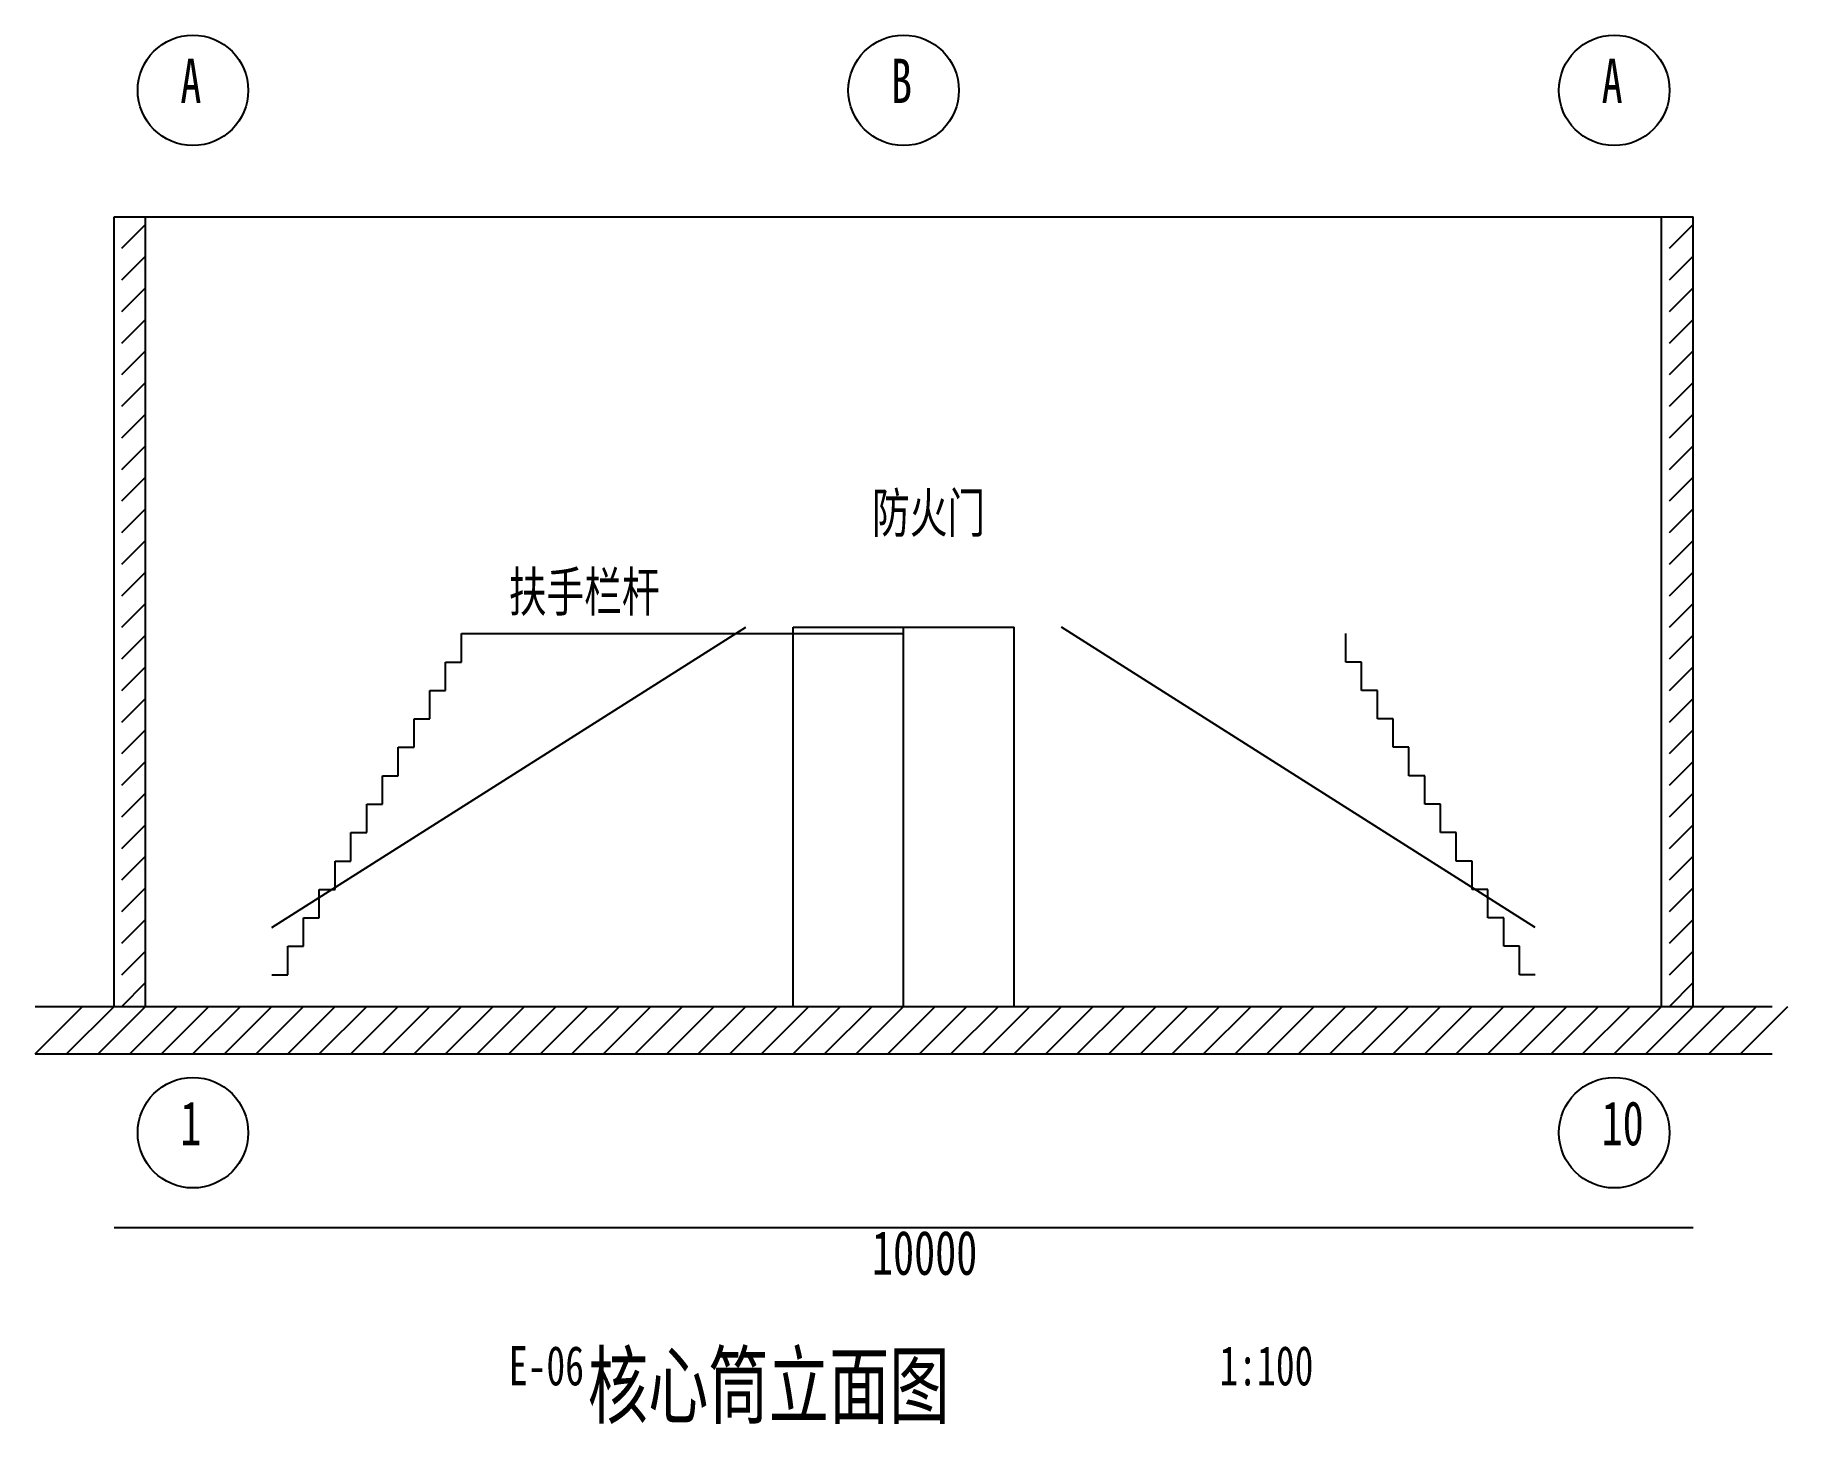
# Model space of a CAD drawing. Header units: millimetres. Extents: x -500 to 10600, y -2644 to 6150.
import ezdxf

# ---------------------------------------------------------------- set-up
doc = ezdxf.new("R2010")
doc.units = ezdxf.units.MM
doc.styles.add('HZ', font='SimSun.ttf', dxfattribs={"width": 0.7})

msp = doc.modelspace()

# ---------------------------------------------------------------- linework, layer by layer
for p, q in [((0, 5000), (200, 5000)), ((0, 0), (0, 5000)), ((0, 5000), (10000, 5000)), ((200, 0), (200, 5000)), ((9800, 5000), (10000, 5000)), ((9800, 0), (9800, 5000)), ((10000, 0), (10000, 5000)), ((50, 4800), (200, 4950)), ((9850, 4800), (10000, 4950)), ((50, 4600), (200, 4750)), ((9850, 4600), (10000, 4750)), ((50, 4400), (200, 4550)), ((9850, 4400), (10000, 4550)), ((50, 4200), (200, 4350)), ((9850, 4200), (10000, 4350)), ((50, 4000), (200, 4150)), ((9850, 4000), (10000, 4150)), ((50, 3800), (200, 3950)), ((9850, 3800), (10000, 3950)), ((50, 3600), (200, 3750)), ((9850, 3600), (10000, 3750)), ((50, 3400), (200, 3550)), ((9850, 3400), (10000, 3550)), ((50, 3200), (200, 3350)), ((9850, 3200), (10000, 3350)), ((50, 3000), (200, 3150)), ((9850, 3000), (10000, 3150)), ((50, 2800), (200, 2950)), ((9850, 2800), (10000, 2950)), ((50, 2600), (200, 2750)), ((9850, 2600), (10000, 2750)), ((50, 2400), (200, 2550)), ((9850, 2400), (10000, 2550)), ((50, 2200), (200, 2350)), ((1000, 500), (4000, 2400)), ((2200, 2180), (2200, 2360)), ((2200, 2360), (5000, 2360)), ((4300, 0), (4300, 2400)), ((4300, 2400), (5700, 2400)), ((5000, 0), (5000, 2400)), ((5700, 0), (5700, 2400)), ((9000, 500), (6000, 2400)), ((7800, 2180), (7800, 2360)), ((9850, 2200), (10000, 2350)), ((50, 2000), (200, 2150)), ((2100, 2000), (2100, 2180)), ((2100, 2180), (2200, 2180)), ((7900, 2180), (7800, 2180)), ((7900, 2000), (7900, 2180)), ((9850, 2000), (10000, 2150)), ((2000, 1820), (2000, 2000)), ((2000, 2000), (2100, 2000)), ((8000, 2000), (7900, 2000)), ((8000, 1820), (8000, 2000)), ((50, 1800), (200, 1950)), ((9850, 1800), (10000, 1950)), ((1900, 1640), (1900, 1820)), ((1900, 1820), (2000, 1820)), ((8100, 1820), (8000, 1820)), ((8100, 1640), (8100, 1820)), ((50, 1600), (200, 1750)), ((9850, 1600), (10000, 1750)), ((1800, 1460), (1800, 1640)), ((1800, 1640), (1900, 1640)), ((8200, 1640), (8100, 1640)), ((8200, 1460), (8200, 1640)), ((50, 1400), (200, 1550)), ((1700, 1280), (1700, 1460)), ((1700, 1460), (1800, 1460)), ((8300, 1460), (8200, 1460)), ((8300, 1280), (8300, 1460)), ((9850, 1400), (10000, 1550)), ((50, 1200), (200, 1350)), ((9850, 1200), (10000, 1350)), ((1600, 1100), (1600, 1280)), ((1600, 1280), (1700, 1280)), ((8400, 1280), (8300, 1280)), ((8400, 1100), (8400, 1280)), ((50, 1000), (200, 1150)), ((9850, 1000), (10000, 1150)), ((1500, 920), (1500, 1100)), ((1500, 1100), (1600, 1100)), ((8500, 1100), (8400, 1100)), ((8500, 920), (8500, 1100)), ((50, 800), (200, 950)), ((1400, 740), (1400, 920)), ((1400, 920), (1500, 920)), ((8600, 920), (8500, 920)), ((8600, 740), (8600, 920)), ((9850, 800), (10000, 950)), ((50, 600), (200, 750)), ((1300, 560), (1300, 740)), ((1300, 740), (1400, 740)), ((8700, 740), (8600, 740)), ((8700, 560), (8700, 740)), ((9850, 600), (10000, 750)), ((1200, 380), (1200, 560)), ((1200, 560), (1300, 560)), ((8800, 560), (8700, 560)), ((8800, 380), (8800, 560)), ((50, 400), (200, 550)), ((9850, 400), (10000, 550)), ((50, 200), (200, 350)), ((1100, 200), (1100, 380)), ((1100, 380), (1200, 380)), ((8900, 380), (8800, 380)), ((8900, 200), (8900, 380)), ((9850, 200), (10000, 350)), ((50, 0), (200, 150)), ((1000, 200), (1100, 200)), ((9000, 200), (8900, 200)), ((9850, 0), (10000, 150)), ((-500, 0), (10500, 0)), ((-500, -300), (-200, 0)), ((-300, -300), (0, 0)), ((-100, -300), (200, 0)), ((0, 0), (200, 0)), ((100, -300), (400, 0)), ((300, -300), (600, 0)), ((500, -300), (800, 0)), ((700, -300), (1000, 0)), ((900, -300), (1200, 0)), ((1100, -300), (1400, 0)), ((1300, -300), (1600, 0)), ((1500, -300), (1800, 0)), ((1700, -300), (2000, 0)), ((1900, -300), (2200, 0)), ((2100, -300), (2400, 0)), ((2300, -300), (2600, 0)), ((2500, -300), (2800, 0)), ((2700, -300), (3000, 0)), ((2900, -300), (3200, 0)), ((3100, -300), (3400, 0)), ((3300, -300), (3600, 0)), ((3500, -300), (3800, 0)), ((3700, -300), (4000, 0)), ((3900, -300), (4200, 0)), ((4100, -300), (4400, 0)), ((4300, -300), (4600, 0)), ((4300, 0), (5700, 0)), ((4500, -300), (4800, 0)), ((4700, -300), (5000, 0)), ((4900, -300), (5200, 0)), ((5100, -300), (5400, 0)), ((5300, -300), (5600, 0)), ((5500, -300), (5800, 0)), ((5700, -300), (6000, 0)), ((5900, -300), (6200, 0)), ((6100, -300), (6400, 0)), ((6300, -300), (6600, 0)), ((6500, -300), (6800, 0)), ((6700, -300), (7000, 0)), ((6900, -300), (7200, 0)), ((7100, -300), (7400, 0)), ((7300, -300), (7600, 0)), ((7500, -300), (7800, 0)), ((7700, -300), (8000, 0)), ((7900, -300), (8200, 0)), ((8100, -300), (8400, 0)), ((8300, -300), (8600, 0)), ((8500, -300), (8800, 0)), ((8700, -300), (9000, 0)), ((8900, -300), (9200, 0)), ((9100, -300), (9400, 0)), ((9300, -300), (9600, 0)), ((9500, -300), (9800, 0)), ((9700, -300), (10000, 0)), ((9800, 0), (10000, 0)), ((9900, -300), (10200, 0)), ((10100, -300), (10400, 0)), ((10300, -300), (10600, 0)), ((-500, -300), (10500, -300)), ((0, -1400), (10000, -1400))]:
    msp.add_line(p, q)
for centre in [(500, 5800), (5000, 5800), (9500, 5800), (500, -800), (9500, -800)]:
    msp.add_circle(centre, 350)

# ---------------------------------------------------------------- texts
at = {"style": 'HZ', "width": 0.7}
for s, height, p in [('A', 280, (420, 5720)), ('B', 280, (4920, 5720)), ('A', 280, (9420, 5720)), ('防火门', 250, (4800, 3000)), ('扶手栏杆', 250, (2500, 2500)), ('1', 280, (420, -880)), ('10', 280, (9420, -880)), ('10000', 280, (4800, -1700)), ('E-06', 250, (2500, -2400)), ('核心筒立面图', 400, (3000, -2600)), ('1:100', 250, (7000, -2400))]:
    msp.add_text(s, height=height, dxfattribs=at).set_placement(p)

doc.saveas('drawing.dxf')
